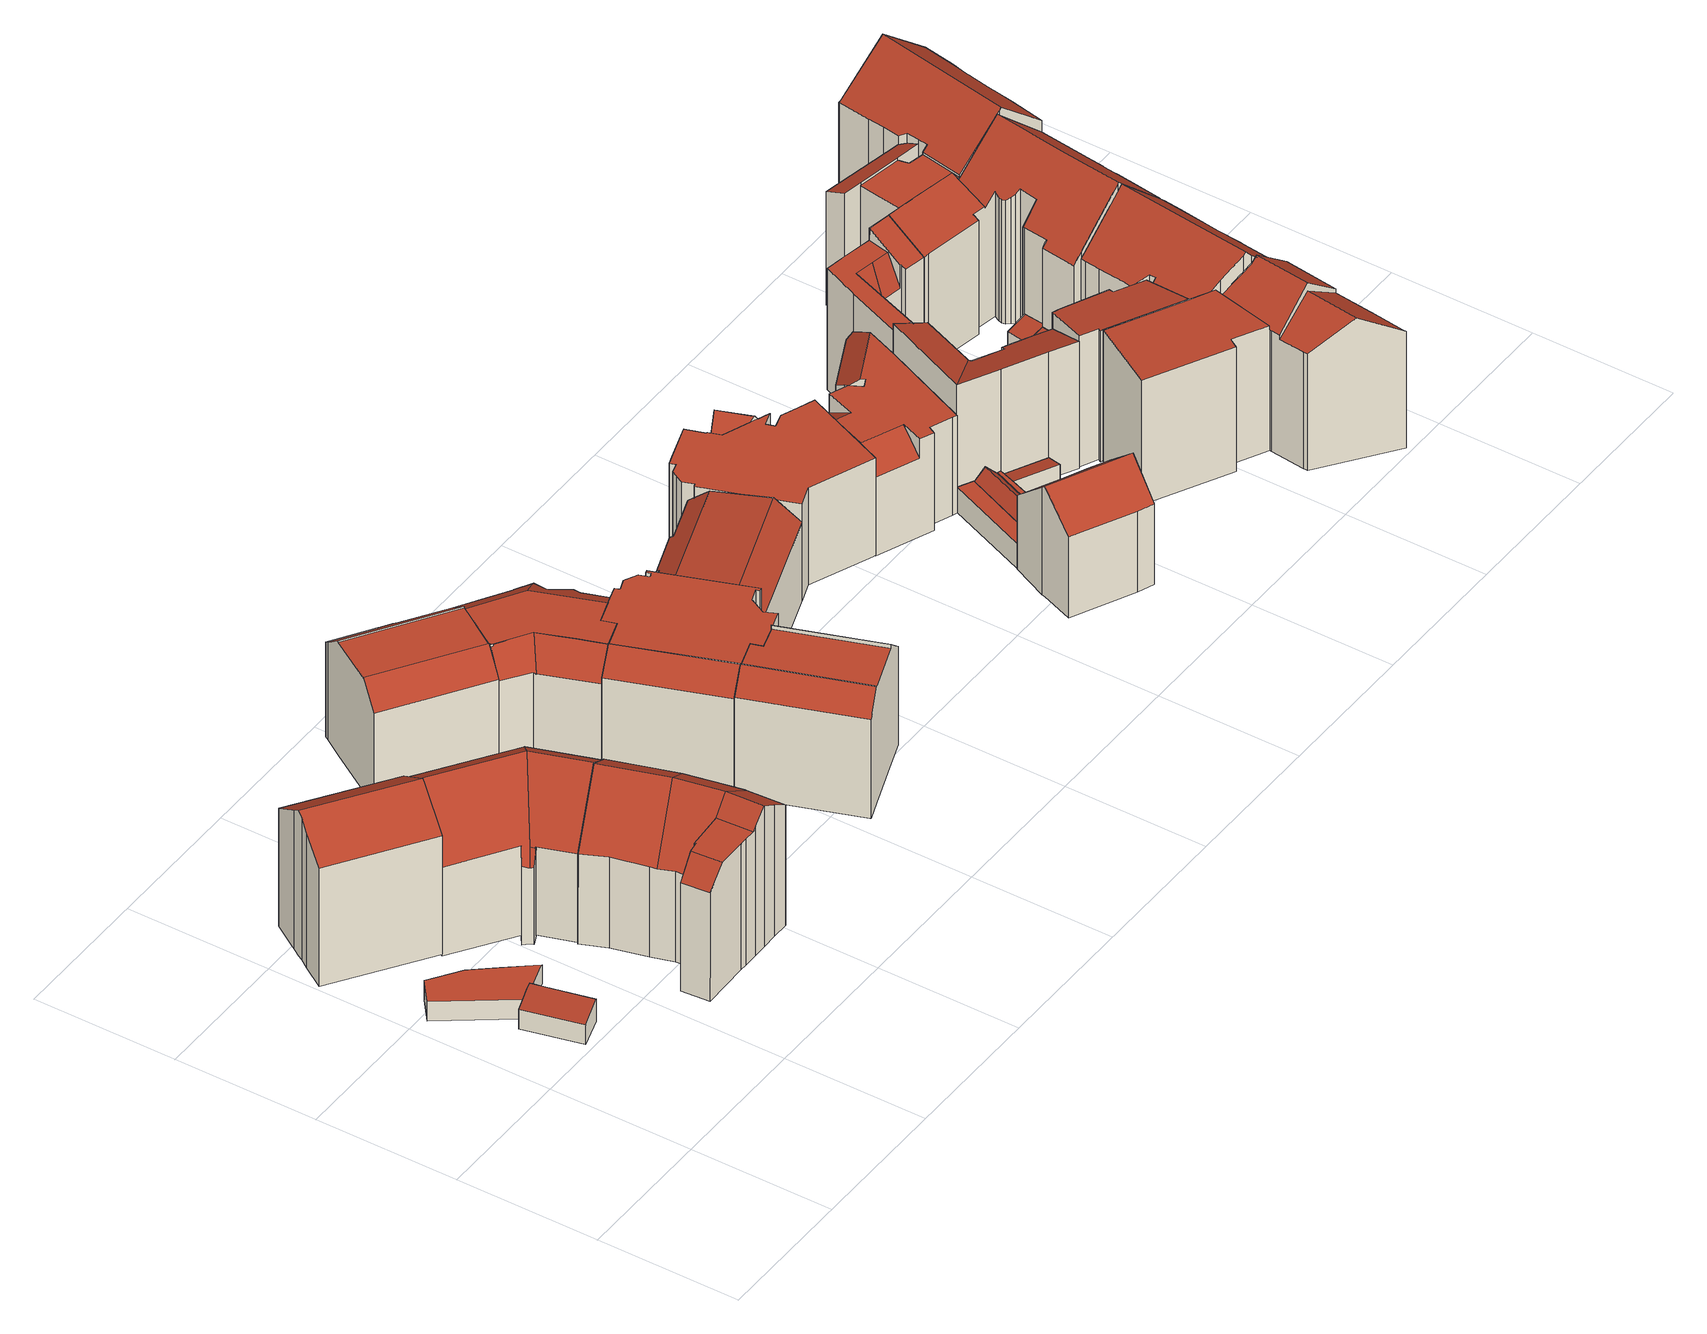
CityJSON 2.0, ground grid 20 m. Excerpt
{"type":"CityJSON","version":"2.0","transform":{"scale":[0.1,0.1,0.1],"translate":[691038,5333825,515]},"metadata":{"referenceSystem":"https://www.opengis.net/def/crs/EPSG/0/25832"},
"CityObjects":{
"building1":{"type":"Building","attributes":{"Gemeindeschluessel":"09162000","HoeheDach":"519.990","HoeheGrund":"516.540","Methode":"1000","NiedrigsteTraufeDesGebaeudes":"519.513","Geometrietyp2DReferenz":"3000","function":"31001_2000","roofType":"1000","measuredHeight":3.45},"geometry":[{"type":"MultiSurface","lod":"2","boundaries":[[[0,1,2,3,4,5]],[[6,7,8,9,10,4,3,2]],[[10,11,5,4]],[[6,12,13,7]],[[12,1,0,5,11,14,15,13]],[[2,1,12,6]],[[8,15,14,9]],[[7,13,15,8]],[[14,11,10,9]]],"semantics":{"surfaces":[{"type":"WallSurface"},{"type":"GroundSurface"},{"type":"RoofSurface"}],"values":[0,1,0,0,2,0,0,0,0]}}]},
"building2":{"type":"Building","attributes":{"Gemeindeschluessel":"09162000","HoeheDach":"519.710","HoeheGrund":"516.670","Methode":"1000","NiedrigsteTraufeDesGebaeudes":"519.710","Geometrietyp2DReferenz":"3000","function":"31001_2000","roofType":"1000","measuredHeight":3.04},"geometry":[{"type":"MultiSurface","lod":"2","boundaries":[[[16,17,18,19]],[[20,21,16,19,22,23,24,25,26,27]],[[22,15,28,23]],[[23,28,29,24]],[[15,18,17,30,31,32,33,34,29,28]],[[33,32,27,26,25,34]],[[21,30,17,16]],[[21,20,27,32,31,30]],[[19,18,15,22]],[[24,29,34,25]]],"semantics":{"surfaces":[{"type":"WallSurface"},{"type":"GroundSurface"},{"type":"RoofSurface"}],"values":[0,1,0,0,2,0,0,0,0,0]}}]},
"building3":{"type":"Building","attributes":{"Gemeindeschluessel":"09162000","HoeheDach":"539.084","HoeheGrund":"516.620","Methode":"1000","NiedrigsteTraufeDesGebaeudes":"534.815","Geometrietyp2DReferenz":"3000","function":"31001_1000","roofType":"3100","measuredHeight":22.46,"storeysAboveGround":5},"geometry":[{"type":"MultiSurface","lod":"2","boundaries":[[[35,36,37,38,39,40,41]],[[42,43,44,45,46,47]],[[48,49,50,51,52,53,54,55,47,46,45,56,57]],[[52,41,40,53]],[[51,35,41,52]],[[58,59,57,56,45,44]],[[39,38,42,47,55,54]],[[50,49,48,60,37,36]],[[37,60,59,58,44,43,42,38]],[[53,40,39,54]],[[50,36,35,51]],[[57,59,60,48]]],"semantics":{"surfaces":[{"type":"RoofSurface"},{"type":"WallSurface"},{"type":"GroundSurface"}],"values":[0,1,2,1,1,1,1,1,0,1,1,1]}}]},
"building4":{"type":"Building","attributes":{"Gemeindeschluessel":"09162000","HoeheDach":"538.008","HoeheGrund":"516.390","Methode":"2000","NiedrigsteTraufeDesGebaeudes":"528.125","Geometrietyp2DReferenz":"3000","function":"31001_1000","roofType":"3100","measuredHeight":21.62,"storeysAboveGround":5},"geometry":[{"type":"MultiSurface","lod":"2","boundaries":[[[61,62,63,64,65,66]],[[67,68,69,70]],[[71,72,73,74,75,76,77,78,79,80,81,82,67,70,64,63,62]],[[83,84,85,86,87,88,89,90,91]],[[79,83,91,80]],[[85,84,83,79,78,77]],[[72,71,62,61,92,93]],[[88,66,65,69,68,89]],[[90,89,68,67,82,81]],[[92,61,66,88]],[[75,74,73,94,95,96]],[[70,69,65,64]],[[96,95,87,86]],[[72,93,94,73]],[[95,94,93,92,88,87]],[[76,75,96,86,85,77]],[[80,91,90,81]]],"semantics":{"surfaces":[{"type":"WallSurface"},{"type":"GroundSurface"},{"type":"RoofSurface"}],"values":[0,0,1,2,0,0,0,2,0,2,0,0,2,0,2,0,0]}}]},
"building5":{"type":"Building","attributes":{"Gemeindeschluessel":"09162000","HoeheDach":"538.025","HoeheGrund":"516.250","Methode":"2000","NiedrigsteTraufeDesGebaeudes":"529.973","Geometrietyp2DReferenz":"3000","function":"31001_1000","roofType":"3100","measuredHeight":21.77,"storeysAboveGround":5},"geometry":[{"type":"MultiSurface","lod":"2","boundaries":[[[97,98,99,100]],[[101,102,103,104]],[[105,103,102,106,107]],[[108,109,110,111]],[[102,112,113,114,106]],[[101,115,112,102]],[[97,104,103,105,98]],[[116,117,93,118,119]],[[120,99,98,105,107,121,122,123]],[[124,125,126,127,128]],[[129,127,126,119,118]],[[130,131,132,114,113]],[[130,113,112,115]],[[133,121,107]],[[134,133,107,106,129,135]],[[136,137,135,129,118,93]],[[138,139,122,121,133,134]],[[106,114,132,128,127,129]],[[108,111,120,123]],[[124,128,132,131]],[[101,104,97,100,110,109,139,138,140,141,117,116,125,124,131,130,115]],[[110,100,99,120,111]],[[141,136,93,117]],[[140,138,134,135,137]],[[116,119,126,125]],[[140,137,136,141]],[[123,122,139,109,108]]],"semantics":{"surfaces":[{"type":"WallSurface"},{"type":"RoofSurface"},{"type":"GroundSurface"}],"values":[0,0,1,0,1,0,0,0,1,0,1,0,0,0,1,1,0,1,1,0,2,0,0,0,0,0,0]}}]},
"building6":{"type":"Building","attributes":{"Gemeindeschluessel":"09162000","HoeheDach":"534.105","HoeheGrund":"516.500","Methode":"2000","NiedrigsteTraufeDesGebaeudes":"530.497","Geometrietyp2DReferenz":"3000","function":"31001_1000","roofType":"1000","measuredHeight":17.61,"storeysAboveGround":5},"geometry":[{"type":"MultiSurface","lod":"2","boundaries":[[[142,143,144,145,146,147,148,149,150,151]],[[152,153,147,146]],[[154,155,153,152]],[[150,149,156,157]],[[148,147,153,155,158,159,160,161,162]],[[142,151,163,164]],[[164,163,157,156,162,161,165,166,167,168]],[[165,161,160,169]],[[145,144,143,168,167,166,165,169,170,171,154,152,146]],[[171,158,155,154]],[[170,159,158,171]],[[159,170,169,160]],[[149,148,162,156]],[[143,142,164,168]],[[157,163,151,150]]],"semantics":{"surfaces":[{"type":"WallSurface"},{"type":"RoofSurface"},{"type":"GroundSurface"}],"values":[0,0,0,1,1,1,0,0,2,0,0,0,0,0,0]}}]},
"building7":{"type":"Building","attributes":{"Gemeindeschluessel":"09162000","HoeheDach":"534.010","HoeheGrund":"516.430","Methode":"2000","NiedrigsteTraufeDesGebaeudes":"530.200","Geometrietyp2DReferenz":"3000","function":"31001_1000","roofType":"1000","measuredHeight":17.58,"storeysAboveGround":5},"geometry":[{"type":"MultiSurface","lod":"2","boundaries":[[[172,173,174,175,176,177,178]],[[179,180,181,182,183,184]],[[185,186,187,188,189,147]],[[190,191,192,193,194,195]],[[196,197,198,173,172,178,199]],[[200,201,202,203,204,198,197,205]],[[206,181,180,179,207,208,209,202,201,200,205,210,211,212,213,214,215,189,188,187,216,217,218,219,220,192,191,190,221]],[[209,222,203,202]],[[175,174,223,224,225,184,183,226,227,228,229]],[[176,230,177]],[[221,231,232,206]],[[218,233,234,219]],[[220,235,193,192]],[[206,232,182,181]],[[199,178,177,230,229,228,227,147,189,215,214,213,212,211]],[[187,186,236,216]],[[209,208,207,225,224,237,222]],[[219,234,235,220]],[[238,237,224,223,174,173]],[[210,205,197,196,199,211]],[[226,233,239,236,186,185,147,227]],[[217,239,233,218]],[[176,175,229,230]],[[216,236,239,217]],[[204,203,222,237,238,173,198]],[[190,195,231,221]],[[179,184,225,207]],[[183,182,232,231,195,194,193,235,234,233,226]]],"semantics":{"surfaces":[{"type":"WallSurface"},{"type":"RoofSurface"},{"type":"GroundSurface"}],"values":[0,0,0,0,1,0,2,0,1,1,0,0,0,0,0,0,0,0,0,0,1,0,0,0,1,0,0,1]}}]},
"building8":{"type":"Building","attributes":{"Gemeindeschluessel":"09162000","HoeheDach":"534.501","HoeheGrund":"516.120","Methode":"2000","NiedrigsteTraufeDesGebaeudes":"530.577","Geometrietyp2DReferenz":"3000","function":"31001_1000","roofType":"1000","measuredHeight":18.38,"storeysAboveGround":5},"geometry":[{"type":"MultiSurface","lod":"2","boundaries":[[[240,241,242,243]],[[244,245,246,247]],[[248,249,250,245,244,251,252]],[[253,254,248,252]],[[255,256,257,258]],[[258,257,259,260]],[[261,242,241,262,259,257,256,263,264]],[[250,249,265,266]],[[267,261,264,268]],[[269,268,264,263,270,271,272]],[[273,262,241,240]],[[274,275,265,249,248,254]],[[276,277,278,243,242,261,267,266,265,275]],[[270,263,256,255]],[[266,267,268,269,246,245,250]],[[279,276,275,274,254,253]],[[278,277,276,279,253,252,251,244,247,272,271,270,255,258,260,273,240,243]],[[247,246,269,272]],[[260,259,262,273]]],"semantics":{"surfaces":[{"type":"WallSurface"},{"type":"RoofSurface"},{"type":"GroundSurface"}],"values":[0,0,0,0,0,0,1,0,0,0,0,1,0,0,1,0,2,0,0]}}]},
"building9":{"type":"Building","attributes":{"Gemeindeschluessel":"09162000","HoeheDach":"534.160","HoeheGrund":"516.240","Methode":"2000","NiedrigsteTraufeDesGebaeudes":"528.246","Geometrietyp2DReferenz":"3000","function":"31001_1000","roofType":"1000","measuredHeight":17.92,"storeysAboveGround":5},"geometry":[{"type":"MultiSurface","lod":"2","boundaries":[[[250,245,246,269,280,281,282,283,284,285,286,287,288,289,290,291,292,293,294,295,296,297,184,298,225,299]],[[300,301,302,303]],[[304,305,306,307]],[[308,309,310,311]],[[312,290,289,313]],[[314,246,245,315]],[[302,316,299,225,317,318,303]],[[280,319,320,281]],[[299,316,249,250]],[[321,297,296,322]],[[323,269,246,314]],[[324,184,297,321]],[[325,282,281,320]],[[306,305,326,327,328,329,330,331]],[[332,333,315,245,250,249,334]],[[335,336,309,308]],[[311,310,337,338]],[[339,331,330,337,310,309,336,340,341]],[[342,343,301,300]],[[287,286,285,304,307,339,341,288]],[[344,345,346,325,320,319,323,314,315,333,332,342,300,303,318,317,347,324,321,322,348,349,350,351,352,312,313,353,354,335,308,311,338,329,328,327,326]],[[295,294,349,348,322,296]],[[354,340,336,335]],[[338,337,330,329]],[[351,292,291,352]],[[346,283,282,325]],[[289,288,341,340,354,353,313]],[[332,334,343,342]],[[345,344,326,305,304,285,284]],[[307,306,331,339]],[[350,293,292,351]],[[319,280,269,323]],[[352,291,290,312]],[[349,294,293,350]],[[347,317,225,298,184,324]],[[345,284,283,346]],[[343,334,249,316,302,301]]],"semantics":{"surfaces":[{"type":"RoofSurface"},{"type":"WallSurface"},{"type":"GroundSurface"}],"values":[0,1,0,1,1,1,1,1,1,1,1,1,1,1,1,1,1,0,1,1,2,1,1,1,1,1,1,1,1,0,1,1,1,1,1,1,0]}}]},
"building10":{"type":"Building","attributes":{"Gemeindeschluessel":"09162000","HoeheDach":"531.666","HoeheGrund":"516.140","Methode":"1000","NiedrigsteTraufeDesGebaeudes":"526.709","Geometrietyp2DReferenz":"3000","function":"31001_1000","roofType":"1000","measuredHeight":15.53,"storeysAboveGround":4},"geometry":[{"type":"MultiSurface","lod":"2","boundaries":[[[355,356,357,358]],[[359,360,361,362,363,364]],[[365,366,367]],[[368,369,370]],[[371,372,373,374,375,376,377,378,379,380,381,382,383,384,363,362,361,385,386,387,388,389,390,355,358,391,392,393]],[[394,368,395,367]],[[379,396,397,380]],[[398,399,400,401,402,403,404,405,357,356,406,369,368,394,367,366,407,360,359,364,408,409,410,411,397,396,412,413,414]],[[377,413,412,378]],[[374,399,398,375]],[[382,381,411,410,409,383]],[[365,367,395,415,416]],[[390,406,356,355]],[[409,408,364,363,384,383]],[[380,397,411,381]],[[375,398,414,376]],[[395,368,370,417,418,415]],[[378,412,396,379]],[[372,371,393,403,402,401]],[[416,407,366,365]],[[387,418,417,388]],[[373,372,401,400,399,374]],[[390,389,388,417,370,369,406]],[[360,407,416,415,418,387,386,385,361]],[[404,403,393,392,391,405]],[[358,357,405,391]],[[376,414,413,377]]],"semantics":{"surfaces":[{"type":"WallSurface"},{"type":"GroundSurface"},{"type":"RoofSurface"}],"values":[0,0,0,0,1,0,0,2,0,0,0,2,0,0,0,0,2,0,0,0,0,0,0,0,0,0,0]}}]},
"building11":{"type":"Building","attributes":{"Gemeindeschluessel":"09162000","HoeheDach":"533.034","HoeheGrund":"515.990","Methode":"2000","NiedrigsteTraufeDesGebaeudes":"527.286","Geometrietyp2DReferenz":"3000","function":"31001_9998","roofType":"3100","measuredHeight":17.04,"storeysAboveGround":3},"geometry":[{"type":"MultiSurface","lod":"2","boundaries":[[[419,420,421,422,423,424,425,426]],[[427,419,426,428,429]],[[430,431,432,433]],[[422,421,420,434,435,436,437,438,430,433,423]],[[420,419,427,434]],[[426,425,424,432,431,439,440,428]],[[433,432,424,423]],[[429,428,440,437,436,435]],[[434,427,429,435]],[[438,439,431,430]],[[437,440,439,438]]],"semantics":{"surfaces":[{"type":"WallSurface"},{"type":"RoofSurface"},{"type":"GroundSurface"}],"values":[0,1,0,2,0,1,0,0,0,0,0]}}]},
"building12":{"type":"Building","attributes":{"Gemeindeschluessel":"09162000","HoeheDach":"521.600","HoeheGrund":"516.061","Methode":"2000","NiedrigsteTraufeDesGebaeudes":"519.840","Geometrietyp2DReferenz":"3000","function":"31001_2000","roofType":"3100","measuredHeight":5.54},"geometry":[{"type":"MultiSurface","lod":"2","boundaries":[[[441,442,443,444,445]],[[446,445,444,447]],[[448,449,450,451,452,453,447,444,443]],[[454,455,450,449]],[[456,453,452,457]],[[458,454,449,448,459,460]],[[446,447,453,456]],[[461,451,450,455,462]],[[458,460,441,445,446,456,457,461,462]],[[458,462,455,454]],[[459,442,441,460]],[[452,451,461,457]],[[448,443,442,459]]],"semantics":{"surfaces":[{"type":"RoofSurface"},{"type":"WallSurface"},{"type":"GroundSurface"}],"values":[0,1,1,1,0,2,0,0,1,1,1,1,1]}}]},
"building13":{"type":"Building","attributes":{"Gemeindeschluessel":"09162000","HoeheDach":"531.140","HoeheGrund":"515.975","Methode":"2000","NiedrigsteTraufeDesGebaeudes":"528.136","Geometrietyp2DReferenz":"3000","function":"31001_1000","roofType":"1000","measuredHeight":15.16,"storeysAboveGround":4},"geometry":[{"type":"MultiSurface","lod":"2","boundaries":[[[463,464,465,466,467,468,469,470,471,472,473,474,475,476,477,478]],[[469,468,479,480,481,482]],[[464,483,484,465]],[[470,469,482,485,486,487]],[[477,488,489,478]],[[475,490,491,476]],[[492,493,494]],[[467,495,479,468]],[[474,496,490,475]],[[463,478,489,497,498]],[[466,499,495,467]],[[481,480,500]],[[463,498,483,464]],[[465,484,499,466]],[[501,497,489,488,491,490,496]],[[474,473,502,501,496]],[[492,494,487,486]],[[500,480,479,495,499,484,483,498,497,501,502,503,504,493,492,486,485]],[[476,491,488,477]],[[472,503,502,473]],[[481,500,485,482]],[[471,504,503,472]],[[471,470,487,494,493,504]]],"semantics":{"surfaces":[{"type":"GroundSurface"},{"type":"WallSurface"},{"type":"RoofSurface"}],"values":[0,1,1,1,1,1,1,1,1,1,1,1,1,1,2,1,2,2,1,1,2,1,1]}}]},
"building14":{"type":"Building","attributes":{"Gemeindeschluessel":"09162000","HoeheDach":"520.027","HoeheGrund":"516.160","Methode":"1000","NiedrigsteTraufeDesGebaeudes":"519.401","Geometrietyp2DReferenz":"3000","function":"31001_2000","roofType":"2100","measuredHeight":3.87},"geometry":[{"type":"MultiSurface","lod":"2","boundaries":[[[505,506,507,508]],[[509,442,506,505]],[[508,507,510,511]],[[509,505,508,511]],[[511,510,442,509]],[[510,507,506,442]]],"semantics":{"surfaces":[{"type":"WallSurface"},{"type":"GroundSurface"},{"type":"RoofSurface"}],"values":[0,0,0,1,0,2]}}]},
"building15":{"type":"Building","attributes":{"Gemeindeschluessel":"09162000","HoeheDach":"535.741","HoeheGrund":"516.140","Methode":"1000","NiedrigsteTraufeDesGebaeudes":"533.241","Geometrietyp2DReferenz":"3000","function":"31001_1000","roofType":"2100","measuredHeight":19.6,"storeysAboveGround":4},"geometry":[{"type":"MultiSurface","lod":"2","boundaries":[[[512,513,448,514,449,515,516,517,518,519,520,521,522,523,524,525]],[[524,526,527,525]],[[520,519,518,517,528,529,530,531]],[[521,532,533,522]],[[516,534,528,517]],[[512,535,536,513]],[[532,521,520,531]],[[512,525,527,537,535]],[[538,526,524,523,522,533]],[[539,540,536,535,537,527,526,538,533,532,531,530,541]],[[514,448,540,539,541,449]],[[541,542,534,516,515,449]],[[513,536,540,448]],[[530,529,528,534,542,541]]],"semantics":{"surfaces":[{"type":"GroundSurface"},{"type":"WallSurface"},{"type":"RoofSurface"}],"values":[0,1,1,1,1,1,1,1,1,2,1,1,1,2]}}]},
"building16":{"type":"Building","attributes":{"Gemeindeschluessel":"09162000","HoeheDach":"536.606","HoeheGrund":"516.031","Methode":"2000","NiedrigsteTraufeDesGebaeudes":"530.330","Geometrietyp2DReferenz":"3000","function":"31001_9998","roofType":"1000","measuredHeight":20.57},"geometry":[{"type":"MultiSurface","lod":"2","boundaries":[[[543,544,545,546,547,463,478,548,549,550,551]],[[549,548,552,553]],[[546,545,554,555,556,557]],[[548,478,558,552]],[[559,557,560,561]],[[562,543,551,563]],[[551,550,564,565,566,563]],[[567,559,561,568,569]],[[556,570,560,557]],[[543,562,571,544]],[[567,569,547]],[[566,565,570,556,555]],[[567,547,546,557,559]],[[554,545,544,571]],[[561,560,570,565,564,553,552,558,572,568]],[[463,547,569,568,572]],[[463,572,558,478]],[[550,549,553,564]],[[566,555,554,571,562,563]]],"semantics":{"surfaces":[{"type":"GroundSurface"},{"type":"WallSurface"},{"type":"RoofSurface"}],"values":[0,1,1,1,2,1,1,2,2,1,1,1,1,1,2,1,1,1,2]}}]},
"building17":{"type":"Building","attributes":{"Gemeindeschluessel":"09162000","HoeheDach":"518.725","HoeheGrund":"516.370","Methode":"1000","NiedrigsteTraufeDesGebaeudes":"518.173","Geometrietyp2DReferenz":"3000","function":"31001_2000","roofType":"2100","measuredHeight":2.35},"geometry":[{"type":"MultiSurface","lod":"2","boundaries":[[[573,574,575,576,577]],[[578,576,575,579]],[[580,578,579,581,582]],[[582,573,577,580]],[[581,574,573,582]],[[580,577,576,578]],[[579,575,574,581]]],"semantics":{"surfaces":[{"type":"RoofSurface"},{"type":"WallSurface"},{"type":"GroundSurface"}],"values":[0,1,2,1,1,1,1]}}]},
"building18":{"type":"Building","attributes":{"Gemeindeschluessel":"09162000","HoeheDach":"523.060","HoeheGrund":"516.200","Methode":"1000","NiedrigsteTraufeDesGebaeudes":"520.425","Geometrietyp2DReferenz":"3000","function":"31001_2000","roofType":"2100","measuredHeight":6.86},"geometry":[{"type":"MultiSurface","lod":"2","boundaries":[[[583,584,585,586,587,588]],[[583,588,589,590]],[[591,592,593,594,595,596,585,584,583,590,597]],[[598,586,585,596,595,599]],[[600,601,599,595,594,593]],[[590,589,602,597]],[[603,604,602,589,588,587,586,598,599,601,600]],[[592,591,604,603,600,593]],[[597,602,604,591]]],"semantics":{"surfaces":[{"type":"WallSurface"},{"type":"GroundSurface"},{"type":"RoofSurface"}],"values":[0,0,1,0,0,0,2,0,0]}}]},
"building19":{"type":"Building","attributes":{"Gemeindeschluessel":"09162000","HoeheDach":"539.210","HoeheGrund":"516.145","Methode":"2000","NiedrigsteTraufeDesGebaeudes":"534.036","Geometrietyp2DReferenz":"3000","function":"31001_1000","roofType":"1000","measuredHeight":23.07},"geometry":[{"type":"MultiSurface","lod":"2","boundaries":[[[605,606,607,608,609]],[[610,611,612,613,606,605]],[[614,615,610,605,609]],[[616,617,618,619]],[[620,621,608,607,622,623]],[[624,625,626,627]],[[628,612,611,629]],[[630,631,632,633]],[[627,626,634,635]],[[636,637,638,639]],[[640,635,634,618,617]],[[628,640,617,616,613,612]],[[632,631,641,642,638,637,643]],[[606,613,616,619,622,607]],[[644,643,637,636]],[[624,639,638,642,645,625]],[[619,618,634,626,625,645,646,647,623,622]],[[630,648,647,646,641,631]],[[614,609,608,621]],[[620,623,647,648]],[[628,629,615,614,621,620,648,630,633,644,636,639,624,627,635,640]],[[645,642,641,646]],[[629,611,610,615]],[[633,632,643,644]]],"semantics":{"surfaces":[{"type":"RoofSurface"},{"type":"WallSurface"},{"type":"GroundSurface"}],"values":[0,0,1,0,1,1,1,1,1,1,1,1,0,1,1,1,0,1,1,1,2,1,1,1]}}]},
"building20":{"type":"Building","attributes":{"Gemeindeschluessel":"09162000","HoeheDach":"540.455","HoeheGrund":"516.330","Methode":"1000","NiedrigsteTraufeDesGebaeudes":"533.454","Geometrietyp2DReferenz":"3000","function":"31001_1000","roofType":"3100","measuredHeight":24.12,"storeysAboveGround":5},"geometry":[{"type":"MultiSurface","lod":"2","boundaries":[[[649,650,651,652]],[[653,654,655,656]],[[657,658,659,660,661,662,663,664,665,666,667,668,669,670,671,672,673,674]],[[675,659,658,676]],[[677,678,679,680]],[[681,671,670,682]],[[651,650,683,684,685,686,687,688,689,690,662,661,660]],[[691,687,686,692]],[[693,694,657,674,695,696,697]],[[673,698,695,674]],[[676,658,657,694]],[[692,686,685,699]],[[700,688,687,691]],[[682,670,669,701]],[[702,652,651,660,659,675]],[[656,655,678,677]],[[654,703,696,695,698,704,705,679,678,655]],[[697,696,703,706]],[[680,679,705,707]],[[708,709,699,685,684,683]],[[710,690,689,711]],[[712,665,664,713]],[[714,672,671,681]],[[711,700,691,692,699,709,708,649,652,702,675,676,694,693,697,706,653,656,677,680,707,715,716,714,681,682,701,717,718,719,712,713,720,721,710]],[[698,673,672,714,716,715,704]],[[669,668,667,666,719,718,717,701]],[[719,666,665,712]],[[707,705,704,715]],[[706,703,654,653]],[[662,690,710,721,720,663]],[[663,720,713,664]],[[708,683,650,649]],[[711,689,688,700]]],"semantics":{"surfaces":[{"type":"WallSurface"},{"type":"RoofSurface"},{"type":"GroundSurface"}],"values":[0,0,1,0,0,0,1,0,0,0,0,0,0,0,0,0,1,0,0,0,0,0,0,2,0,0,0,0,0,0,0,0,0]}}]},
"building21":{"type":"Building","attributes":{"Gemeindeschluessel":"09162000","HoeheDach":"521.228","HoeheGrund":"516.580","Methode":"1000","NiedrigsteTraufeDesGebaeudes":"520.775","Geometrietyp2DReferenz":"3000","function":"31001_2000","roofType":"1000","measuredHeight":4.65},"geometry":[{"type":"MultiSurface","lod":"2","boundaries":[[[722,723,724,725]],[[725,724,726,727]],[[727,726,728,729]],[[729,722,725,727]],[[726,724,723,728]],[[729,728,723,722]]],"semantics":{"surfaces":[{"type":"WallSurface"},{"type":"GroundSurface"},{"type":"RoofSurface"}],"values":[0,0,0,1,2,0]}}]},
"building22":{"type":"Building","attributes":{"Gemeindeschluessel":"09162000","HoeheDach":"520.799","HoeheGrund":"516.500","Methode":"2000","NiedrigsteTraufeDesGebaeudes":"520.209","Geometrietyp2DReferenz":"3000","function":"51009_1610","roofType":"2100","measuredHeight":4.3},"geometry":[{"type":"MultiSurface","lod":"2","boundaries":[[[730,731,732,733]],[[734,735,730,733,736]],[[737,735,734,738]],[[737,738,739,732,731]],[[738,734,736,739]],[[737,731,730,735]],[[736,733,732,739]]],"semantics":{"surfaces":[{"type":"WallSurface"},{"type":"RoofSurface"},{"type":"GroundSurface"}],"values":[0,1,0,2,0,0,0]}}]},
"building23":{"type":"Building","attributes":{"Gemeindeschluessel":"09162000","HoeheDach":"541.083","HoeheGrund":"516.230","Methode":"2000","NiedrigsteTraufeDesGebaeudes":"533.311","Geometrietyp2DReferenz":"3000","function":"31001_9998","roofType":"3100","measuredHeight":24.85,"storeysAboveGround":4},"geometry":[{"type":"MultiSurface","lod":"2","boundaries":[[[740,741,742,597]],[[743,744,745,746]],[[747,748,749,750,751,752,745,744,753,754,755,756]],[[757,758,759,760,761,762,763]],[[764,765,766,767]],[[768,769,770,771]],[[746,745,752,772]],[[773,774,772,752,751,750]],[[746,772,774,773,775,776,777,778,779,780,781,782,783,784,785,786,764,767,787,788,768,771,789,790,791,758,757,763,740,597,590,792,793,794,795,796,797,743]],[[776,748,747,777]],[[793,798,799,794]],[[785,800,801,786]],[[742,741,762,761,802,799,798,563,562]],[[778,777,747,756,803,779]],[[791,804,759,758]],[[597,742,562,590]],[[788,805,769,768]],[[782,806,807,783]],[[808,800,785,784,783,807]],[[809,810,803,756,755,754,811,760,759,804,812,813,770,769,805,814,766,765,801,800,808,807,806]],[[802,811,754,753,797,796,795,794,799]],[[790,812,804,791]],[[786,801,765,764]],[[771,770,813,789]],[[797,753,744,743]],[[773,750,749,775]],[[811,802,761,760]],[[590,562,563,792]],[[763,762,741,740]],[[781,780,810,809,806,782]],[[792,563,798,793]],[[789,813,812,790]],[[779,803,810,780]],[[766,814,805,788,787,767]],[[775,749,748,776]]],"semantics":{"surfaces":[{"type":"WallSurface"},{"type":"RoofSurface"},{"type":"GroundSurface"}],"values":[0,0,1,0,0,0,0,0,2,0,0,0,1,0,0,0,0,0,0,1,0,0,0,0,0,0,0,0,0,0,0,0,0,0,0]}}]},
"building24":{"type":"Building","attributes":{"Gemeindeschluessel":"09162000","HoeheDach":"535.417","HoeheGrund":"516.580","Methode":"2000","NiedrigsteTraufeDesGebaeudes":"534.071","Geometrietyp2DReferenz":"3000","function":"51009_1610","roofType":"2100","measuredHeight":18.84},"geometry":[{"type":"MultiSurface","lod":"2","boundaries":[[[815,816,817,818]],[[818,819,820,821,822,823,815]],[[822,824,825,823]],[[820,826,827,821]],[[828,819,818,817]],[[826,820,819,828]],[[828,817,816,825,824,827,826]],[[821,827,824,822]],[[823,825,816,815]]],"semantics":{"surfaces":[{"type":"WallSurface"},{"type":"GroundSurface"},{"type":"RoofSurface"}],"values":[0,1,0,0,0,0,2,0,0]}}]},
"building25":{"type":"Building","attributes":{"Gemeindeschluessel":"09162000","HoeheDach":"522.590","HoeheGrund":"516.630","Methode":"2000","NiedrigsteTraufeDesGebaeudes":"522.590","Geometrietyp2DReferenz":"3000","function":"51009_1610","roofType":"1000","measuredHeight":5.96},"geometry":[{"type":"MultiSurface","lod":"2","boundaries":[[[822,829,830,831]],[[831,830,832,833]],[[833,832,834,823]],[[830,829,834,832]],[[822,831,833,823]],[[823,834,829,822]]],"semantics":{"surfaces":[{"type":"WallSurface"},{"type":"RoofSurface"},{"type":"GroundSurface"}],"values":[0,0,0,1,2,0]}}]},
"building26":{"type":"Building","attributes":{"Gemeindeschluessel":"09162000","HoeheDach":"541.726","HoeheGrund":"516.380","Methode":"1000","NiedrigsteTraufeDesGebaeudes":"535.127","Geometrietyp2DReferenz":"3000","function":"31001_9998","roofType":"3100","measuredHeight":25.35,"storeysAboveGround":5},"geometry":[{"type":"MultiSurface","lod":"2","boundaries":[[[835,836,837,838,839,840,841,842]],[[843,844,845,846]],[[847,848,849,850,851,846,845]],[[852,853,854,855,856,857,858]],[[859,860,842,841]],[[861,862,844,843]],[[863,864,865,866]],[[867,868,869,870]],[[871,872,860,859]],[[873,874,872,871]],[[866,865,875,876]],[[857,856,847,845,844,862,877]],[[854,878,879,836,835,842,860,872,874,869,868,849,848,855]],[[880,881,882,875,865,864,883,837,836,879,878]],[[884,885,880,878,854,853]],[[886,887,876,875,882,881]],[[849,868,867,850]],[[838,837,883,888]],[[888,883,864,863]],[[888,863,866,876,887,886,885,884,853,852,858,889,861,843,846,851,850,867,870,873,871,859,841,840,839,838]],[[870,869,874,873]],[[886,881,880,885]],[[858,857,877,889]],[[889,877,862,861]],[[856,855,848,847]]],"semantics":{"surfaces":[{"type":"WallSurface"},{"type":"RoofSurface"},{"type":"GroundSurface"}],"values":[0,0,0,0,0,0,0,0,0,0,0,1,1,1,0,0,0,0,0,2,0,0,0,0,0]}}]}
},
"vertices":[
[114,285,50],[129,220,50],[129,220,15],[114,285,15],[111,298,15],[111,298,50],[87,207,15],[67,289,15],[83,294,15],[102,300,15],[110,302,15],[110,302,50],[87,207,45],[67,289,45],[102,300,49],[83,294,47],
[110,302,17],[110,302,47],[102,300,47],[102,300,17],[145,309,17],[111,298,17],[83,294,17],[18,386,17],[48,410,17],[90,381,17],[117,349,17],[149,310,17],[18,386,47],[48,410,47],[111,298,47],[145,309,47],[149,310,47],[117,349,47],[90,381,47],
[130,439,199],[162,486,238],[164,489,241],[34,579,241],[31,573,236],[21,559,224],[1,528,198],[42,591,230],[46,597,225],[67,629,198],[67,629,16],[46,597,16],[42,591,16],[172,501,16],[164,489,16],[162,486,16],[130,439,16],[1,528,16],[21,559,16],[31,573,16],[34,579,16],[68,629,16],[198,539,16],[68,629,198],[198,539,198],[172,501,231],
[355,359,196],[355,359,14],[324,451,14],[324,452,14],[324,452,195],[324,451,196],[172,501,14],[172,501,229],[198,539,195],[198,539,14],[311,344,14],[239,319,14],[223,368,14],[222,367,14],[208,360,14],[205,365,14],[199,372,14],[211,381,14],[213,382,14],[130,439,14],[162,486,14],[171,500,14],[213,382,152],[211,381,149],[199,372,135],[205,365,131],[220,375,149],[285,422,230],[171,500,230],[162,486,211],[130,439,151],[311,344,230],[239,319,151],[223,368,150],[222,367,149],[208,360,133],
[316,132,12],[316,132,206],[307,132,206],[307,132,12],[356,132,12],[356,132,230],[338,132,211],[338,132,12],[333,132,206],[353,185,230],[330,183,206],[234,170,179],[234,170,12],[237,130,12],[237,130,180],[379,133,215],[403,133,198],[400,186,198],[379,133,12],[355,359,12],[239,319,12],[310,343,230],[355,359,198],[266,131,206],[277,179,206],[278,177,206],[263,175,206],[392,233,12],[376,296,12],[376,296,197],[383,266,199],[392,233,197],[340,251,230],[403,133,12],[400,189,12],[400,189,198],[277,179,150],[275,204,152],[269,226,150],[253,284,153],[266,235,151],[275,204,12],[278,177,12],[266,235,12],[253,284,12],
[447,569,159],[447,569,15],[464,594,15],[504,656,15],[525,687,15],[525,687,160],[504,656,191],[504,656,189],[464,594,189],[464,594,191],[467,725,15],[467,725,160],[467,733,15],[467,733,155],[369,745,189],[330,683,189],[454,741,155],[445,739,161],[389,776,161],[385,770,166],[369,745,191],[330,683,191],[313,657,159],[385,770,15],[369,745,15],[330,683,15],[313,657,15],[389,776,15],[445,739,15],[454,741,15],
[467,590,190],[511,562,190],[511,562,189],[467,590,189],[467,590,152],[463,592,152],[463,592,190],[574,509,14],[605,519,14],[613,522,14],[613,522,184],[605,519,189],[574,509,189],[550,670,161],[551,669,161],[551,669,14],[550,670,14],[525,687,14],[626,572,14],[628,576,14],[634,587,14],[634,587,158],[628,576,164],[626,572,166],[484,545,155],[484,544,155],[485,541,153],[447,569,156],[485,541,14],[486,541,14],[513,467,14],[513,467,153],[486,541,153],[484,544,14],[632,528,14],[580,489,14],[542,477,14],[538,475,14],[484,545,14],[447,569,14],[463,592,14],[465,596,14],[487,629,14],[503,654,14],[592,643,14],[593,645,14],[617,632,14],[604,607,14],[605,601,14],[640,531,14],[538,475,185],[529,514,189],[542,477,189],[580,489,189],[572,611,189],[503,654,189],[487,629,189],[465,596,189],[465,596,152],[640,531,166],[632,528,172],[617,632,159],[604,607,171],[605,601,172],[592,643,162],[542,477,190],[529,514,190],[593,645,160],
[732,270,11],[732,270,162],[754,206,163],[754,206,11],[636,338,11],[636,338,189],[641,322,189],[641,322,11],[593,324,189],[596,325,192],[596,325,189],[596,325,11],[593,324,11],[568,315,11],[568,315,164],[708,343,11],[708,343,161],[723,298,162],[723,298,11],[731,294,156],[731,294,11],[721,194,195],[736,280,156],[701,341,167],[672,332,195],[651,168,192],[651,168,189],[721,194,189],[672,332,189],[671,331,189],[701,341,11],[672,332,11],[671,331,11],[736,280,11],[623,159,164],[624,158,164],[624,158,11],[651,168,11],[721,194,11],[623,159,11],
[701,341,189],[693,358,189],[704,380,189],[722,387,189],[723,381,189],[728,383,189],[716,415,189],[689,489,189],[680,514,189],[677,513,189],[679,507,189],[673,504,189],[668,518,189],[650,527,189],[634,521,189],[634,522,189],[632,528,189],[613,522,189],[576,502,189],[541,476,189],[513,467,12],[513,467,162],[538,475,189],[538,475,12],[728,383,133],[912,447,132],[901,480,163],[716,415,163],[800,561,12],[800,561,135],[801,556,138],[801,556,12],[679,507,12],[677,513,12],[641,322,12],[636,338,12],[541,476,192],[580,489,12],[541,476,12],[701,341,12],[693,358,12],[613,522,12],[632,528,12],[671,331,12],[574,509,12],[704,380,12],[912,447,12],[901,480,12],[874,553,12],[868,571,12],[868,571,144],[874,553,158],[593,324,12],[596,325,12],[593,324,188],[738,539,12],[738,539,135],[865,578,138],[865,578,12],[689,489,158],[739,535,138],[680,514,138],[568,315,12],[568,315,162],[728,383,12],[723,381,12],[722,387,12],[576,502,12],[634,522,12],[634,521,12],[650,527,12],[668,518,12],[673,504,12],[680,514,12],[739,535,12],
[1010,564,11],[1010,564,161],[1014,552,161],[1014,552,11],[951,633,161],[958,613,161],[958,613,11],[951,633,11],[949,640,11],[949,640,161],[965,596,117],[965,596,161],[1004,581,161],[1013,577,161],[1029,571,161],[1029,571,144],[1069,516,11],[1030,421,11],[1027,422,11],[940,457,11],[912,447,11],[868,571,11],[872,573,11],[867,588,11],[872,599,11],[876,607,11],[890,611,11],[889,612,11],[887,619,11],[898,623,11],[959,613,11],[992,625,11],[1025,637,11],[1039,598,11],[1029,571,11],[1029,570,11],[1033,558,11],[1057,548,11],[1079,540,11],[1009,579,161],[1009,579,167],[872,599,161],[876,607,161],[912,447,161],[940,457,161],[1027,422,161],[1030,421,161],[1069,516,161],[1079,540,161],[1057,548,161],[1033,558,161],[1029,570,161],[959,613,161],[898,623,161],[887,619,161],[889,612,161],[890,611,161],[867,588,161],[872,573,161],[868,571,161],[992,625,167],[959,613,117],[1039,598,118],[1025,637,118],
[1168,117,135],[1168,117,10],[1187,160,10],[1207,206,10],[1212,216,10],[1212,216,123],[1207,206,134],[1187,160,180],[1146,126,134],[1078,213,180],[1061,168,135],[1159,240,10],[1159,240,124],[1189,226,124],[1189,226,10],[1146,126,10],[1061,168,10],[1078,213,10],[1079,217,10],[1102,268,10],[1102,268,124],[1079,217,176],
[1159,240,50],[1194,335,50],[1202,358,50],[1198,359,50],[1151,244,50],[1151,244,48],[1198,359,48],[1202,358,11],[1149,385,11],[1149,385,50],[1169,374,50],[1169,374,48],[1183,367,66],[1149,384,11],[1149,384,50],[1136,251,66],[1121,258,48],[1102,268,11],[1194,335,11],[1159,240,11],[1121,258,50],[1102,268,50],
[1202,510,10],[1149,385,10],[1149,384,10],[1142,387,10],[1112,399,10],[1107,389,10],[1030,421,10],[1079,540,10],[1123,522,10],[1132,505,10],[1144,511,10],[1135,528,10],[1139,538,10],[1145,554,10],[1222,590,10],[1232,587,10],[1107,389,161],[1088,397,161],[1088,397,131],[1030,421,131],[1149,385,161],[1149,384,161],[1043,451,161],[1062,500,161],[1079,540,132],[1222,590,131],[1232,587,138],[1139,538,143],[1145,554,131],[1083,491,161],[1098,532,161],[1098,532,132],[1112,399,161],[1135,528,150],[1219,554,161],[1202,510,161],[1142,387,161],[1100,428,161],[1140,517,161],[1144,511,161],[1132,505,161],[1123,522,161],
[1202,358,12],[1202,358,44],[1260,328,44],[1260,328,12],[1194,335,12],[1251,306,50],[1251,306,12],
[1296,309,11],[1260,328,11],[1197,360,11],[1172,440,11],[1202,510,11],[1248,492,11],[1219,416,11],[1219,415,11],[1217,409,11],[1258,389,11],[1260,395,11],[1269,391,11],[1302,375,11],[1322,364,11],[1302,375,182],[1322,364,182],[1248,492,185],[1219,416,183],[1219,415,183],[1217,409,186],[1258,389,185],[1260,395,183],[1202,510,207],[1296,309,207],[1260,328,207],[1322,364,183],[1269,391,183],[1197,360,207],[1202,358,207],[1149,385,207],[1172,440,207],
[1343,560,10],[1313,566,10],[1314,573,10],[1283,579,10],[1248,492,10],[1253,638,10],[1278,634,10],[1323,625,10],[1356,619,10],[1253,638,197],[1278,634,197],[1314,573,190],[1313,574,190],[1313,574,154],[1283,579,154],[1232,587,197],[1283,579,153],[1291,599,197],[1264,604,197],[1343,560,187],[1356,619,216],[1323,625,197],[1324,625,197],[1324,625,216],[1248,492,159],[1226,500,197],[1248,492,158],[1317,594,197],[1313,566,187],[1202,510,197],
[1322,364,36],[1330,361,37],[1356,459,37],[1326,467,32],[1302,375,32],[1326,467,14],[1356,459,14],[1302,375,14],[1330,361,14],[1322,364,14],
[1313,566,12],[1314,572,12],[1314,573,12],[1314,573,67],[1314,572,67],[1313,566,66],[1343,560,57],[1343,560,12],[1326,467,12],[1251,491,12],[1248,492,12],[1258,518,12],[1283,579,12],[1301,576,12],[1351,559,12],[1301,576,71],[1283,579,77],[1248,492,81],[1258,518,80],[1351,559,54],[1251,491,80],[1326,467,54],
[1491,44,230],[1500,120,230],[1446,124,191],[1442,88,191],[1442,81,191],[1541,7,191],[1542,13,190],[1548,62,191],[1554,116,191],[1442,81,11],[1541,7,11],[1554,116,197],[1564,192,197],[1510,199,242],[1500,120,242],[1448,136,11],[1442,88,11],[1446,124,197],[1448,136,197],[1465,219,11],[1465,219,202],[1491,205,226],[1491,205,11],[1548,62,11],[1542,13,11],[1401,163,11],[1401,163,204],[1394,151,203],[1394,151,11],[1501,200,235],[1501,200,11],[1322,292,11],[1322,292,214],[1428,237,214],[1428,237,11],[1564,192,11],[1447,139,204],[1457,222,214],[1281,210,203],[1281,210,11],[1457,222,196],[1447,139,196],[1448,139,197],[1448,139,11],
[1564,192,13],[1564,192,187],[1501,200,247],[1501,200,13],[1320,297,13],[1320,297,215],[1296,309,215],[1296,309,13],[1428,237,188],[1464,219,225],[1491,205,251],[1494,204,255],[1505,294,255],[1517,395,255],[1511,396,248],[1445,405,185],[1444,398,185],[1442,377,185],[1438,340,185],[1436,329,185],[1436,328,185],[1450,311,201],[1450,302,201],[1437,302,189],[1433,304,185],[1425,239,185],[1491,205,13],[1464,219,13],[1322,364,13],[1322,364,208],[1330,361,208],[1330,361,13],[1450,302,13],[1450,311,13],[1565,199,187],[1573,259,186],[1574,265,186],[1577,299,186],[1581,334,187],[1584,356,187],[1587,381,187],[1587,387,187],[1581,334,13],[1577,299,13],[1425,239,13],[1428,237,13],[1425,239,215],[1322,292,215],[1322,292,13],[1433,304,208],[1574,265,13],[1584,356,13],[1436,328,13],[1494,204,13],[1318,293,215],[1393,325,208],[1394,331,208],[1318,293,13],[1394,331,13],[1565,199,13],[1573,259,13],[1587,387,13],[1587,381,13],[1444,398,13],[1445,405,13],[1437,302,13],[1393,325,13],[1433,304,13],[1436,329,13],[1438,340,13],[1442,377,13],[1511,396,13],[1517,395,13],
[1413,458,16],[1413,458,58],[1438,455,62],[1438,455,16],[1432,407,62],[1432,407,16],[1407,425,58],[1407,425,16],
[1450,488,58],[1450,488,15],[1418,491,15],[1418,491,52],[1438,455,57],[1446,454,58],[1413,458,52],[1446,454,15],[1438,455,15],[1413,458,15],
[1434,543,12],[1434,543,188],[1351,559,187],[1611,571,12],[1611,571,188],[1602,500,188],[1602,500,12],[1587,387,188],[1591,418,188],[1596,454,188],[1596,459,188],[1598,474,188],[1599,476,188],[1540,584,258],[1537,585,261],[1523,484,261],[1512,396,261],[1455,548,12],[1473,545,12],[1473,545,205],[1455,548,188],[1455,548,192],[1436,552,192],[1436,552,12],[1450,491,12],[1450,491,191],[1477,489,216],[1477,489,12],[1475,518,12],[1475,518,211],[1472,522,207],[1472,522,12],[1599,476,12],[1596,459,12],[1598,474,12],[1596,454,12],[1591,418,12],[1587,387,12],[1512,396,12],[1511,396,12],[1445,405,12],[1436,406,12],[1432,407,12],[1438,455,12],[1443,455,12],[1446,454,12],[1450,488,12],[1477,490,12],[1481,515,12],[1468,527,12],[1467,532,12],[1469,538,12],[1356,619,12],[1386,614,12],[1396,612,12],[1462,599,12],[1537,585,12],[1540,584,12],[1386,614,216],[1396,612,216],[1446,454,191],[1450,488,191],[1462,599,216],[1511,396,260],[1469,538,202],[1481,515,217],[1432,407,183],[1438,455,183],[1443,455,188],[1436,406,188],[1445,405,196],[1462,599,188],[1467,532,202],[1468,527,203],[1477,490,216],
[1399,687,16],[1399,687,204],[1372,692,204],[1372,692,16],[1376,721,16],[1494,697,16],[1498,687,16],[1496,670,16],[1461,676,16],[1496,670,204],[1461,676,204],[1494,697,192],[1498,687,196],[1376,721,191],
[1496,670,76],[1493,655,76],[1493,655,16],[1464,661,76],[1464,661,16],[1461,676,76],
[1511,790,205],[1579,775,267],[1647,760,206],[1647,760,14],[1579,775,14],[1511,790,14],[1509,791,14],[1509,791,203],[1461,676,14],[1461,676,201],[1464,661,201],[1464,661,14],[1486,657,201],[1486,657,205],[1493,655,212],[1493,655,14],[1486,657,14],[1475,597,14],[1540,584,14],[1540,584,264],[1475,597,205],[1475,597,201],[1396,612,201],[1396,612,14],[1502,745,14],[1502,745,204],[1398,687,14],[1398,687,201],[1635,695,14],[1635,695,205],[1634,690,205],[1634,690,14],[1496,670,14],[1496,670,211],[1498,687,211],[1498,687,14],[1498,721,14],[1498,721,205],[1494,697,14],[1494,697,205],[1628,659,205],[1628,659,14],[1386,614,201],[1544,584,267],[1557,658,267],[1611,571,206],[1621,619,206],[1626,645,205],[1639,716,206],[1544,584,14],[1611,571,14],[1621,619,14],[1626,645,14],[1639,716,14],[1386,614,14]
]}
